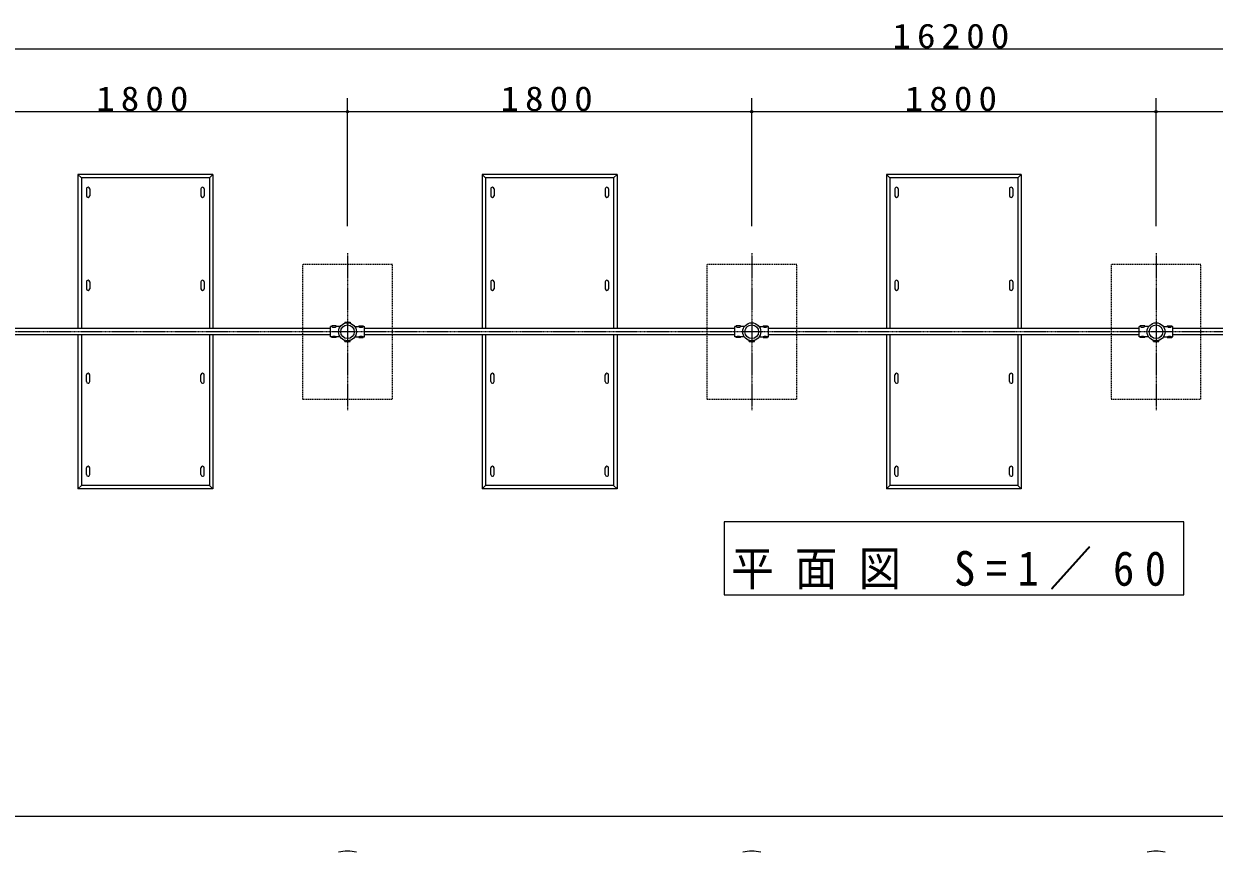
# Model space of a CAD drawing. Units: millimetres at full size. Extents: x 0 to 22500, y 0 to 15420.
# Drawn here: x 5585 to 10885, y 4453 to 8142 of the extents above; entities that cross this region are included whole.
import ezdxf

# ---------------------------------------------------------------- set-up
doc = ezdxf.new("R2010")
doc.units = ezdxf.units.MM
doc.linetypes.add('USER2', pattern=[6, 3, -1, 1, -1])
doc.linetypes.add('USER4', pattern=[8, 5, -3])
for name, color, linetype, lineweight in [('DEFPOINTS_3', 57, 'Continuous', 13), ('中心', 20, 'USER2', 25), ('外形', 7, 'Continuous', 13), ('寸法', 2, 'Continuous', 13), ('文字', 2, 'Continuous', 25), ('補助', 2, 'Continuous', 25), ('隠線', 4, 'USER4', 25)]:
    doc.layers.add(name, color=color, linetype=linetype, lineweight=lineweight)
doc.styles.add('ＭＳ ゴシック', font='')
doc.styles.get('ＭＳ ゴシック').set_extended_font_data('MS Gothic')

# ---------------------------------------------------------------- blocks, each defined once
blk = doc.blocks.new('dimension_origin')
at = {"color": 0, "linetype": 'Continuous', "lineweight": -2}
blk.add_circle((0, 0), 1.25, dxfattribs=at)

msp = doc.modelspace()

# ---------------------------------------------------------------- linework, layer by layer
at = {"layer": 'DEFPOINTS_3'}
for centre in [(7026.072, 6770.454), (8826.072, 6770.454), (10626.072, 6770.454)]:
    msp.add_circle(centre, 30.25, dxfattribs=at)
at = {"layer": '中心'}
for p, q in [((7026.072, 7120.454), (7026.072, 6420.454)), ((8826.072, 7120.454), (8826.072, 6420.454)), ((10626.072, 7120.454), (10626.072, 6420.454)), ((18076.072, 6770.454), (1376.072, 6770.454))]:
    msp.add_line(p, q, dxfattribs=at)
at = {"layer": '外形'}
for p, q in [((6951.072, 6784.454), (5301.072, 6784.454)), ((6956.072, 6793.454), (6951.072, 6793.454)), ((6951.072, 6747.454), (6951.072, 6793.454)), ((6956.072, 6796.454), (6956.072, 6793.454)), ((6976.072, 6796.454), (6956.072, 6796.454)), ((6976.072, 6796.454), (6976.072, 6793.454)), ((6993.346, 6793.454), (6976.072, 6793.454)), ((7058.799, 6793.454), (7076.072, 6793.454)), ((7076.072, 6796.454), (7076.072, 6793.454)), ((7076.072, 6796.454), (7096.072, 6796.454)), ((7096.072, 6796.454), (7096.072, 6793.454)), ((7096.072, 6793.454), (7101.072, 6793.454)), ((7101.072, 6747.454), (7101.072, 6793.454)), ((8751.072, 6784.454), (7101.072, 6784.454)), ((8756.072, 6793.454), (8751.072, 6793.454)), ((8751.072, 6747.454), (8751.072, 6793.454)), ((8756.072, 6796.454), (8756.072, 6793.454)), ((8776.072, 6796.454), (8756.072, 6796.454)), ((8776.072, 6796.454), (8776.072, 6793.454)), ((8793.346, 6793.454), (8776.072, 6793.454)), ((8858.799, 6793.454), (8876.072, 6793.454)), ((8876.072, 6796.454), (8876.072, 6793.454)), ((8876.072, 6796.454), (8896.072, 6796.454)), ((8896.072, 6796.454), (8896.072, 6793.454)), ((8896.072, 6793.454), (8901.072, 6793.454)), ((8901.072, 6747.454), (8901.072, 6793.454)), ((10551.072, 6784.454), (8901.072, 6784.454)), ((10556.072, 6793.454), (10551.072, 6793.454)), ((10551.072, 6747.454), (10551.072, 6793.454)), ((10556.072, 6796.454), (10556.072, 6793.454)), ((10576.072, 6796.454), (10556.072, 6796.454)), ((10576.072, 6796.454), (10576.072, 6793.454)), ((10593.346, 6793.454), (10576.072, 6793.454)), ((10658.799, 6793.454), (10676.072, 6793.454)), ((10676.072, 6796.454), (10676.072, 6793.454)), ((10676.072, 6796.454), (10696.072, 6796.454)), ((10696.072, 6796.454), (10696.072, 6793.454)), ((10696.072, 6793.454), (10701.072, 6793.454)), ((10701.072, 6747.454), (10701.072, 6793.454)), ((12351.072, 6784.454), (10701.072, 6784.454)), ((6951.072, 6756.454), (5301.072, 6756.454)), ((6956.072, 6747.454), (6951.072, 6747.454)), ((6956.072, 6744.454), (6956.072, 6747.454)), ((6976.072, 6744.454), (6956.072, 6744.454)), ((6976.072, 6744.454), (6976.072, 6747.454)), ((6993.346, 6747.454), (6976.072, 6747.454)), ((7014.082, 6727.454), (7014.082, 6732.293)), ((7038.062, 6727.454), (7038.062, 6732.293)), ((7058.799, 6747.454), (7076.072, 6747.454)), ((7076.072, 6744.454), (7076.072, 6747.454)), ((7076.072, 6744.454), (7096.072, 6744.454)), ((7096.072, 6744.454), (7096.072, 6747.454)), ((7096.072, 6747.454), (7101.072, 6747.454)), ((8751.072, 6756.454), (7101.072, 6756.454)), ((8756.072, 6747.454), (8751.072, 6747.454)), ((8756.072, 6744.454), (8756.072, 6747.454)), ((8776.072, 6744.454), (8756.072, 6744.454)), ((8776.072, 6744.454), (8776.072, 6747.454)), ((8793.346, 6747.454), (8776.072, 6747.454)), ((8814.082, 6727.454), (8814.082, 6732.293)), ((8838.062, 6727.454), (8838.062, 6732.293)), ((8858.799, 6747.454), (8876.072, 6747.454)), ((8876.072, 6744.454), (8876.072, 6747.454)), ((8876.072, 6744.454), (8896.072, 6744.454)), ((8896.072, 6744.454), (8896.072, 6747.454)), ((8896.072, 6747.454), (8901.072, 6747.454)), ((10551.072, 6756.454), (8901.072, 6756.454)), ((10556.072, 6747.454), (10551.072, 6747.454)), ((10556.072, 6744.454), (10556.072, 6747.454)), ((10576.072, 6744.454), (10556.072, 6744.454)), ((10576.072, 6744.454), (10576.072, 6747.454)), ((10593.346, 6747.454), (10576.072, 6747.454)), ((10614.082, 6727.454), (10614.082, 6732.293)), ((10638.062, 6727.454), (10638.062, 6732.293)), ((10658.799, 6747.454), (10676.072, 6747.454)), ((10676.072, 6744.454), (10676.072, 6747.454)), ((10676.072, 6744.454), (10696.072, 6744.454)), ((10696.072, 6744.454), (10696.072, 6747.454)), ((10696.072, 6747.454), (10701.072, 6747.454)), ((12351.072, 6756.454), (10701.072, 6756.454)), ((7014.082, 6727.454), (7038.062, 6727.454)), ((8814.082, 6727.454), (8838.062, 6727.454)), ((10614.082, 6727.454), (10638.062, 6727.454))]:
    msp.add_line(p, q, dxfattribs=at)
for centre in [(7026.072, 6770.454), (8826.072, 6770.454), (10626.072, 6770.454)]:
    msp.add_circle(centre, 40, dxfattribs=at)
for centre, radius, start, end in [((6966.072, 6809.95), 19.034, 240.65936, 299.34064), ((7086.072, 6809.95), 19.034, 240.65936, 299.34064), ((8766.072, 6809.95), 19.034, 240.65936, 299.34064), ((8886.072, 6809.95), 19.034, 240.65936, 299.34064), ((10566.072, 6809.95), 19.034, 240.65936, 299.34064), ((10686.072, 6809.95), 19.034, 240.65936, 299.34064), ((6966.072, 6730.957), 19.034, 60.65936, 119.34064), ((7086.072, 6730.957), 19.034, 60.65936, 119.34064), ((8766.072, 6730.957), 19.034, 60.65936, 119.34064), ((8886.072, 6730.957), 19.034, 60.65936, 119.34064), ((10566.072, 6730.957), 19.034, 60.65936, 119.34064), ((10686.072, 6730.957), 19.034, 60.65936, 119.34064), ((7026.072, 4277.425), 180, 77.16041, 102.83959), ((8826.072, 4277.425), 180, 77.16041, 102.83959), ((10626.072, 4277.425), 180, 77.16041, 102.83959)]:
    msp.add_arc(centre, radius, start, end, dxfattribs=at)
at = {"layer": '寸法'}
for p, q in [((1626.072, 8030.359), (17826.072, 8030.359)), ((7026.072, 7240.454), (7026.072, 7811.108)), ((7026.072, 7240.454), (7026.072, 7811.108)), ((8826.072, 7240.454), (8826.072, 7811.108)), ((8826.072, 7240.454), (8826.072, 7811.108)), ((10626.072, 7240.454), (10626.072, 7811.108)), ((10626.072, 7240.454), (10626.072, 7811.108)), ((5226.072, 7751.108), (7026.072, 7751.108)), ((7026.072, 7751.108), (8826.072, 7751.108)), ((8826.072, 7751.108), (10626.072, 7751.108)), ((10626.072, 7751.108), (12426.072, 7751.108)), ((12366.073, 4612.425), (530.1, 4612.425))]:
    msp.add_line(p, q, dxfattribs=at)
at = {"layer": '文字'}
msp.add_lwpolyline([(8702.856, 5923.511), (8702.856, 5599.511), (10749.288, 5599.511), (10749.288, 5923.511)], close=True, dxfattribs=at)
at = {"layer": '補助'}
for p, q in [((5841.072, 7455.454), (5826.072, 7470.454)), ((6426.072, 7470.454), (5826.072, 7470.454)), ((5826.072, 7470.454), (5826.072, 6784.454)), ((5841.072, 7455.454), (5841.072, 6784.454)), ((6411.072, 7455.454), (5841.072, 7455.454)), ((6411.072, 7455.454), (6426.072, 7470.453)), ((6411.072, 7455.454), (6411.072, 6784.454)), ((6426.072, 7470.454), (6426.072, 6784.454)), ((7641.072, 7455.454), (7626.072, 7470.454)), ((8226.072, 7470.454), (7626.072, 7470.454)), ((7626.072, 7470.454), (7626.072, 6784.454)), ((7641.072, 7455.454), (7641.072, 6784.454)), ((8211.072, 7455.454), (7641.072, 7455.454)), ((8211.072, 7455.454), (8226.072, 7470.453)), ((8211.072, 7455.454), (8211.072, 6784.454)), ((8226.072, 7470.454), (8226.072, 6784.454)), ((9441.072, 7455.454), (9426.072, 7470.454)), ((10026.072, 7470.454), (9426.072, 7470.454)), ((9426.072, 7470.454), (9426.072, 6784.454)), ((9441.072, 7455.454), (9441.072, 6784.454)), ((10011.072, 7455.454), (9441.072, 7455.454)), ((10011.072, 7455.454), (10026.072, 7470.453)), ((10011.072, 7455.454), (10011.072, 6784.454)), ((10026.072, 7470.454), (10026.072, 6784.454)), ((5863.572, 7406.453), (5863.572, 7376.453)), ((5878.572, 7406.453), (5878.572, 7376.453)), ((6373.572, 7406.453), (6373.572, 7376.453)), ((6388.572, 7406.453), (6388.572, 7376.453)), ((7663.572, 7406.453), (7663.572, 7376.453)), ((7678.572, 7406.453), (7678.572, 7376.453)), ((8173.572, 7406.453), (8173.572, 7376.453)), ((8188.572, 7406.453), (8188.572, 7376.453)), ((9463.572, 7406.453), (9463.572, 7376.453)), ((9478.572, 7406.453), (9478.572, 7376.453)), ((9973.572, 7406.453), (9973.572, 7376.453)), ((9988.572, 7406.453), (9988.572, 7376.453)), ((5863.572, 6992.453), (5863.572, 6962.453)), ((5878.572, 6992.453), (5878.572, 6962.453)), ((6373.572, 6992.453), (6373.572, 6962.453)), ((6388.572, 6992.453), (6388.572, 6962.453)), ((7663.572, 6992.453), (7663.572, 6962.453)), ((7678.572, 6992.453), (7678.572, 6962.453)), ((8173.572, 6992.453), (8173.572, 6962.453)), ((8188.572, 6992.453), (8188.572, 6962.453)), ((9463.572, 6992.453), (9463.572, 6962.453)), ((9478.572, 6992.453), (9478.572, 6962.453)), ((9973.572, 6992.453), (9973.572, 6962.453)), ((9988.572, 6992.453), (9988.572, 6962.453)), ((7014.082, 6813.454), (7038.062, 6813.454)), ((7014.082, 6813.454), (7014.082, 6808.614)), ((7038.062, 6813.454), (7038.062, 6808.614)), ((5826.072, 6756.454), (5826.072, 6070.453)), ((5841.072, 6756.454), (5841.072, 6085.453)), ((6411.072, 6756.454), (6411.072, 6085.453)), ((6426.072, 6756.454), (6426.072, 6070.453)), ((7626.072, 6756.454), (7626.072, 6070.453)), ((7641.072, 6756.454), (7641.072, 6085.453)), ((8211.072, 6756.454), (8211.072, 6085.453)), ((8226.072, 6756.454), (8226.072, 6070.453)), ((9426.072, 6756.454), (9426.072, 6070.453)), ((9441.072, 6756.454), (9441.072, 6085.453)), ((10011.072, 6756.454), (10011.072, 6085.453)), ((10026.072, 6756.454), (10026.072, 6070.453)), ((5863.572, 6548.453), (5863.572, 6578.453)), ((5878.572, 6548.453), (5878.572, 6578.453)), ((6373.572, 6548.453), (6373.572, 6578.453)), ((6388.572, 6548.453), (6388.572, 6578.453)), ((7663.572, 6548.453), (7663.572, 6578.453)), ((7678.572, 6548.453), (7678.572, 6578.453)), ((8173.572, 6548.453), (8173.572, 6578.453)), ((8188.572, 6548.453), (8188.572, 6578.453)), ((9463.572, 6548.453), (9463.572, 6578.453)), ((9478.572, 6548.453), (9478.572, 6578.453)), ((9973.572, 6548.453), (9973.572, 6578.453)), ((9988.572, 6548.453), (9988.572, 6578.453)), ((5863.572, 6134.453), (5863.572, 6164.453)), ((5878.572, 6134.453), (5878.572, 6164.453)), ((6373.572, 6134.453), (6373.572, 6164.453)), ((6388.572, 6134.453), (6388.572, 6164.453)), ((7663.572, 6134.453), (7663.572, 6164.453)), ((7678.572, 6134.453), (7678.572, 6164.453)), ((8173.572, 6134.453), (8173.572, 6164.453)), ((8188.572, 6134.453), (8188.572, 6164.453)), ((9463.572, 6134.453), (9463.572, 6164.453)), ((9478.572, 6134.453), (9478.572, 6164.453)), ((9973.572, 6134.453), (9973.572, 6164.453)), ((9988.572, 6134.453), (9988.572, 6164.453)), ((5841.072, 6085.454), (5826.072, 6070.454)), ((6426.072, 6070.453), (5826.072, 6070.453)), ((6411.072, 6085.453), (5841.072, 6085.453)), ((6411.072, 6085.454), (6426.072, 6070.454)), ((7641.072, 6085.454), (7626.072, 6070.454)), ((8226.072, 6070.453), (7626.072, 6070.453)), ((8211.072, 6085.453), (7641.072, 6085.453)), ((8211.072, 6085.454), (8226.072, 6070.454)), ((9441.072, 6085.454), (9426.072, 6070.454)), ((10026.072, 6070.453), (9426.072, 6070.453)), ((10011.072, 6085.453), (9441.072, 6085.453)), ((10011.072, 6085.454), (10026.072, 6070.454))]:
    msp.add_line(p, q, dxfattribs=at)
for centre, start, end in [((5871.072, 7406.453), 89.99999, 180), ((5871.072, 7376.453), 180, 270), ((5871.072, 7406.453), 0, 90), ((5871.072, 7376.453), 270, 0), ((6381.072, 7406.453), 89.99999, 180), ((6381.072, 7376.453), 180, 270), ((6381.072, 7406.453), 0, 90), ((6381.072, 7376.453), 270, 0), ((7671.072, 7406.453), 89.99999, 180), ((7671.072, 7376.453), 180, 270), ((7671.072, 7406.453), 0, 90), ((7671.072, 7376.453), 270, 0), ((8181.072, 7406.453), 89.99999, 180), ((8181.072, 7376.453), 180, 270), ((8181.072, 7406.453), 0, 90), ((8181.072, 7376.453), 270, 0), ((9471.072, 7406.453), 89.99999, 180), ((9471.072, 7376.453), 180, 270), ((9471.072, 7406.453), 0, 90), ((9471.072, 7376.453), 270, 0), ((9981.072, 7406.453), 89.99999, 180), ((9981.072, 7376.453), 180, 270), ((9981.072, 7406.453), 0, 90), ((9981.072, 7376.453), 270, 0), ((5871.072, 6992.453), 89.99999, 180), ((5871.072, 6992.453), 0, 90), ((6381.072, 6992.453), 89.99999, 180), ((6381.072, 6992.453), 0, 90), ((7671.072, 6992.453), 89.99999, 180), ((7671.072, 6992.453), 0, 90), ((8181.072, 6992.453), 89.99999, 180), ((8181.072, 6992.453), 0, 90), ((9471.072, 6992.453), 89.99999, 180), ((9471.072, 6992.453), 0, 90), ((9981.072, 6992.453), 89.99999, 180), ((9981.072, 6992.453), 0, 90), ((5871.072, 6962.453), 180, 270), ((5871.072, 6962.453), 270, 0), ((6381.072, 6962.453), 180, 270), ((6381.072, 6962.453), 270, 0), ((7671.072, 6962.453), 180, 270), ((7671.072, 6962.453), 270, 0), ((8181.072, 6962.453), 180, 270), ((8181.072, 6962.453), 270, 0), ((9471.072, 6962.453), 180, 270), ((9471.072, 6962.453), 270, 0), ((9981.072, 6962.453), 180, 270), ((9981.072, 6962.453), 270, 0), ((5871.072, 6578.453), 90, 180), ((5871.072, 6578.453), 360, 90), ((6381.072, 6578.453), 90, 180), ((6381.072, 6578.453), 360, 90), ((7671.072, 6578.453), 90, 180), ((7671.072, 6578.453), 360, 90), ((8181.072, 6578.453), 90, 180), ((8181.072, 6578.453), 360, 90), ((9471.072, 6578.453), 90, 180), ((9471.072, 6578.453), 360, 90), ((9981.072, 6578.453), 90, 180), ((9981.072, 6578.453), 360, 90), ((5871.072, 6548.453), 180, 270), ((5871.072, 6548.453), 269.99999, 360), ((6381.072, 6548.453), 180, 270), ((6381.072, 6548.453), 269.99999, 360), ((7671.072, 6548.453), 180, 270), ((7671.072, 6548.453), 269.99999, 360), ((8181.072, 6548.453), 180, 270), ((8181.072, 6548.453), 269.99999, 360), ((9471.072, 6548.453), 180, 270), ((9471.072, 6548.453), 269.99999, 360), ((9981.072, 6548.453), 180, 270), ((9981.072, 6548.453), 269.99999, 360), ((5871.072, 6164.453), 90, 180), ((5871.072, 6164.453), 360, 90), ((6381.072, 6164.453), 90, 180), ((6381.072, 6164.453), 360, 90), ((7671.072, 6164.453), 90, 180), ((7671.072, 6164.453), 360, 90), ((8181.072, 6164.453), 90, 180), ((8181.072, 6164.453), 360, 90), ((9471.072, 6164.453), 90, 180), ((9471.072, 6164.453), 360, 90), ((9981.072, 6164.453), 90, 180), ((9981.072, 6164.453), 360, 90), ((5871.072, 6134.453), 180, 270), ((5871.072, 6134.453), 269.99999, 360), ((6381.072, 6134.453), 180, 270), ((6381.072, 6134.453), 269.99999, 360), ((7671.072, 6134.453), 180, 270), ((7671.072, 6134.453), 269.99999, 360), ((8181.072, 6134.453), 180, 270), ((8181.072, 6134.453), 269.99999, 360), ((9471.072, 6134.453), 180, 270), ((9471.072, 6134.453), 269.99999, 360), ((9981.072, 6134.453), 180, 270), ((9981.072, 6134.453), 269.99999, 360)]:
    msp.add_arc(centre, 7.5, start, end, dxfattribs=at)
at = {"layer": '隠線'}
for points in [[(7226.072, 7070.454), (6826.072, 7070.454), (6826.072, 6470.454), (7226.072, 6470.454)], [(9026.072, 7070.454), (8626.072, 7070.454), (8626.072, 6470.454), (9026.072, 6470.454)], [(10826.072, 7070.454), (10426.072, 7070.454), (10426.072, 6470.454), (10826.072, 6470.454)]]:
    msp.add_lwpolyline(points, close=True, dxfattribs=at)

# ---------------------------------------------------------------- block references
at = {"layer": '寸法', "xscale": 4, "yscale": 4, "rotation": 180}
for p in [(7026.072, 7751.108), (8826.072, 7751.108), (10626.072, 7751.108)]:
    msp.add_blockref('dimension_origin', p, dxfattribs=at)
at = {"layer": '寸法', "xscale": 4, "yscale": 4}
for p in [(7026.072, 7751.108), (8826.072, 7751.108), (10626.072, 7751.108)]:
    msp.add_blockref('dimension_origin', p, dxfattribs=at)

# ---------------------------------------------------------------- texts
at = {"layer": '寸法', "char_height": 110, "attachment_point": 8, "style": 'ＭＳ ゴシック'}
for s, insert in [('\\T1.33;\\W1.1;16200', (9726.072, 8031.359)), ('\\T1.33;\\W1.1;1800', (6126.072, 7752.108)), ('\\T1.33;\\W1.1;1800', (7926.072, 7752.108)), ('\\T1.33;\\W1.1;1800', (9726.072, 7752.108))]:
    msp.add_mtext(s, dxfattribs=dict(at, insert=insert))
at = {"layer": '文字', "insert": (9726.08, 5621.519), "char_height": 154, "attachment_point": 8, "style": 'ＭＳ ゴシック'}
msp.add_mtext('\\T1.5;\\W0.9;平面図\\~S=1／60', dxfattribs=at)

doc.saveas('drawing.dxf')
